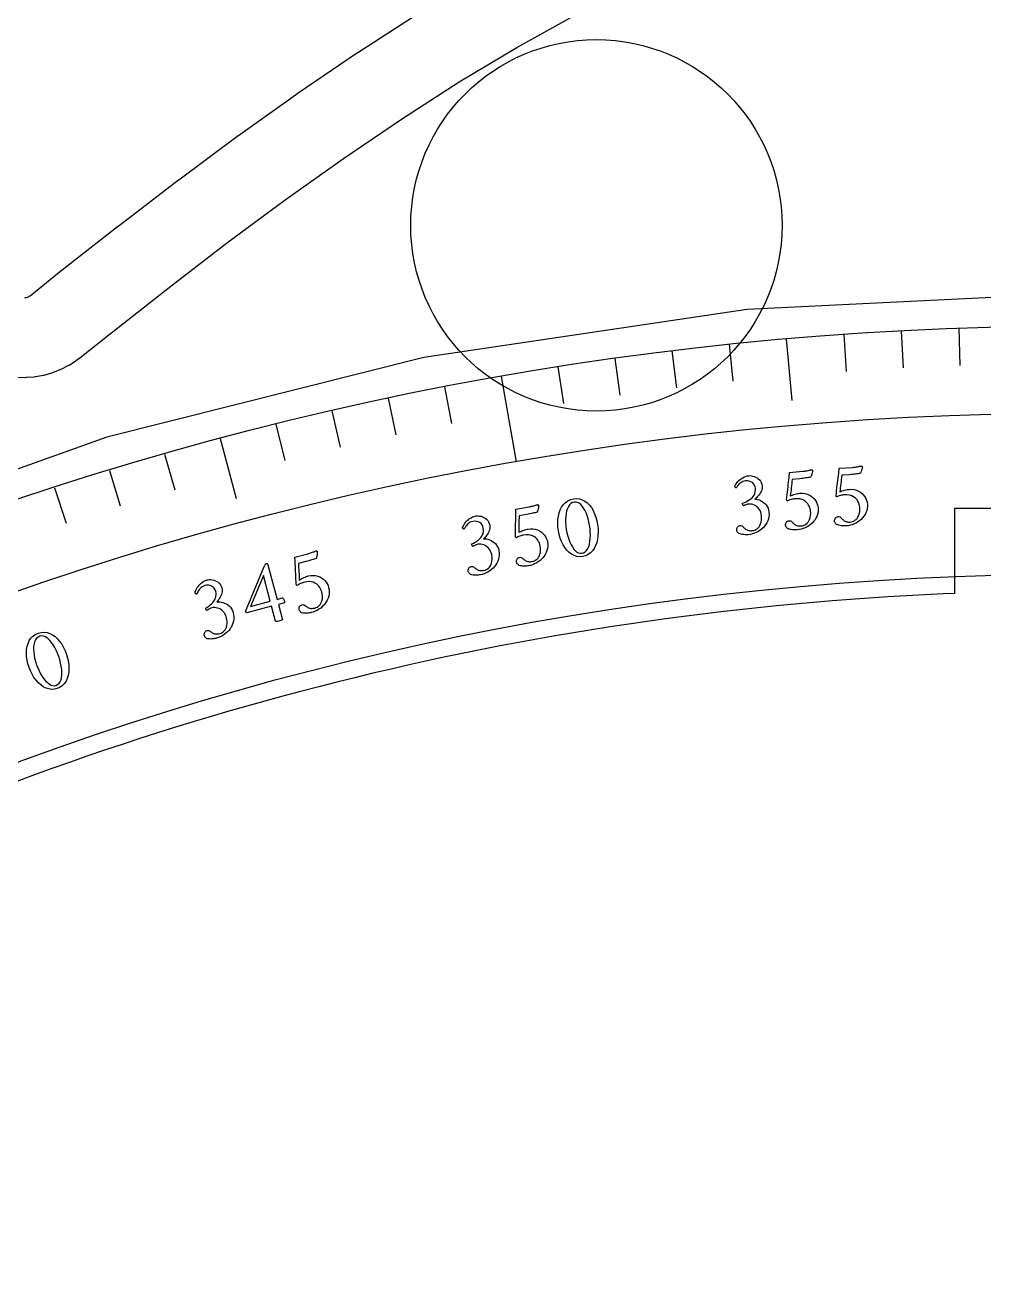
# Model space of a CAD drawing. Header units: millimetres. Extents: x -105 to 105, y -105 to 135.
# Drawn here: x -33.21 to -2.85, y 73.99 to 113.99 of the extents above; entities that cross this region are included whole.
import ezdxf

# ---------------------------------------------------------------- set-up
doc = ezdxf.new("R2010")
doc.units = ezdxf.units.MM
for name, color, linetype in [('CUT_INNER', 6, 'Continuous'), ('CUT_OUTER', 1, 'Continuous'), ('ENGRAVE', 7, 'Continuous'), ('ENGRAVE_FINE', 8, 'Continuous'), ('TEXT', 5, 'Continuous')]:
    doc.layers.add(name, color=color, linetype=linetype)

msp = doc.modelspace()

# ---------------------------------------------------------------- linework, layer by layer
at = {"layer": 'CUT_INNER'}
msp.add_lwpolyline([(3.775, 98.695), (-3.775, 98.695), (-3.775, 96.0004), (-4.1253, 95.9864), (-4.7142, 95.9593), (-5.3029, 95.9285), (-5.8914, 95.8942), (-6.4797, 95.8562), (-7.0677, 95.8147), (-7.6555, 95.7695), (-8.243, 95.7207), (-8.8302, 95.6684), (-9.417, 95.6124), (-10.0035, 95.5528), (-10.5896, 95.4896), (-11.1753, 95.4228), (-11.7606, 95.3525), (-12.3455, 95.2785), (-12.9298, 95.201), (-13.5137, 95.1198), (-14.0971, 95.0351), (-14.68, 94.9468), (-15.2623, 94.855), (-15.844, 94.7596), (-16.4252, 94.6605), (-17.0057, 94.558), (-17.5856, 94.4519), (-18.1648, 94.3422), (-18.7433, 94.2289), (-19.3211, 94.1122), (-19.8982, 93.9918), (-20.4746, 93.868), (-21.0502, 93.7406), (-21.6249, 93.6097), (-22.1989, 93.4752), (-22.772, 93.3372), (-23.3443, 93.1958), (-23.9157, 93.0508), (-24.4862, 92.9023), (-25.0558, 92.7503), (-25.6244, 92.5948), (-26.1921, 92.4358), (-26.7588, 92.2734), (-27.3245, 92.1074), (-27.8891, 91.938), (-28.4527, 91.7652), (-29.0152, 91.5889), (-29.5767, 91.4091), (-30.137, 91.2259), (-30.6962, 91.0393), (-31.2542, 90.8492), (-31.811, 90.6557), (-32.3667, 90.4588), (-32.9211, 90.2585), (-33.4743, 90.0548)], dxfattribs=at)
msp.add_circle((-15.12, 107.6581), 5.88, dxfattribs=at)
at = {"layer": 'CUT_OUTER'}
msp.add_lwpolyline([(-33.2226, 105.3661), (-33.1928, 105.3698), (-33.1634, 105.3765), (-33.1349, 105.3861), (-33.1075, 105.3984), (-33.0815, 105.4135), (-33.057, 105.4311), (-32.1311, 106.1719), (-30.2407, 107.6561), (-30.2393, 107.6572), (-28.3509, 109.1024), (-28.3491, 109.1038), (-26.4611, 110.5023), (-26.4588, 110.504), (-24.5714, 111.8474), (-24.5686, 111.8493), (-22.6816, 113.1291), (-22.6783, 113.1313), (-20.7919, 114.3398)], dxfattribs=at)
at = {"layer": 'ENGRAVE'}
for points in [[(-33.4483, 102.8531), (-33.1957, 102.8461), (-33.1656, 102.8468), (-32.9136, 102.8652), (-32.8837, 102.8689), (-32.6348, 102.9124), (-32.6054, 102.9191), (-32.3621, 102.9873), (-32.3336, 102.9969), (-32.0983, 103.0892), (-32.0709, 103.1015), (-31.846, 103.2169), (-31.82, 103.232), (-31.6078, 103.3693), (-31.5834, 103.3869), (-31.4827, 103.4634), (-30.5658, 104.197), (-28.6968, 105.6643), (-26.835, 107.0892), (-24.9804, 108.4632), (-23.1333, 109.7778), (-21.2944, 111.0251), (-19.4644, 112.1975), (-17.6439, 113.288), (-15.8336, 114.2905)], [(0, 105.5), (-10.3408, 104.992), (-20.582, 103.4728), (-30.625, 100.9572), (-37.5695, 98.4724)], [(-9.1047, 104.067), (-8.9336, 102.111)], [(-18.1401, 102.8774), (-17.6627, 100.1703)], [(-27.0374, 100.905), (-26.5292, 99.0084)]]:
    msp.add_lwpolyline(points, dxfattribs=at)
for radius in [104.4645, 101.7156, 96.6105]:
    msp.add_circle((0, 0), radius, dxfattribs=at)
at = {"layer": 'ENGRAVE_FINE'}
for points in [[(-7.2871, 104.21), (-7.2049, 103.0348)], [(-5.4672, 104.3213), (-5.4056, 103.1448)], [(-3.6458, 104.4009), (-3.6046, 103.2235)], [(-12.731, 103.6858), (-12.5874, 102.5165)], [(-10.9195, 103.8922), (-10.7964, 102.7206)], [(-14.5386, 103.4479), (-14.3747, 102.2812)], [(-16.3418, 103.1784), (-16.1576, 102.0148)], [(-19.9328, 102.5452), (-19.708, 101.3887)], [(-21.7194, 102.1817), (-21.4745, 101.0293)], [(-23.4994, 101.7871), (-23.2344, 100.6392)], [(-25.2722, 101.3615), (-24.9872, 100.2184)], [(-28.7943, 100.4177), (-28.4696, 99.2853)], [(-30.5425, 99.8999), (-30.198, 98.7733)], [(-32.2813, 99.3516), (-31.9173, 98.2312)]]:
    msp.add_lwpolyline(points, dxfattribs=at)
at = {"layer": 'TEXT'}
for points in [[(-7.1101, 99.2998), (-7.0276, 99.3009), (-6.9508, 99.2919), (-6.8798, 99.273), (-6.8146, 99.244), (-6.7556, 99.2073), (-6.7032, 99.1651), (-6.6572, 99.1175), (-6.6177, 99.0645), (-6.5856, 99.0081), (-6.5614, 98.9502), (-6.5454, 98.8908), (-6.5373, 98.83), (-6.5365, 98.7582), (-6.5438, 98.6894), (-6.5592, 98.6236), (-6.5826, 98.5607), (-6.6128, 98.5012), (-6.6483, 98.4459), (-6.6892, 98.3945), (-6.7355, 98.3472), (-6.7861, 98.3043), (-6.8401, 98.266), (-6.8976, 98.2325), (-6.9584, 98.2036), (-7.0215, 98.1798), (-7.0857, 98.1614), (-7.151, 98.1484), (-7.2174, 98.1408), (-7.2469, 98.1396), (-7.28, 98.1402), (-7.3166, 98.1425), (-7.3569, 98.1466), (-7.3981, 98.1528), (-7.4375, 98.1615), (-7.4751, 98.1727), (-7.5108, 98.1865), (-7.5178, 98.1918), (-7.5265, 98.2), (-7.5369, 98.211), (-7.5489, 98.2248), (-7.5604, 98.2403), (-7.569, 98.2564), (-7.5747, 98.2731), (-7.5775, 98.2904), (-7.5774, 98.3198), (-7.5726, 98.3467), (-7.563, 98.371), (-7.5486, 98.3927), (-7.531, 98.4108), (-7.5118, 98.4242), (-7.4909, 98.433), (-7.4683, 98.4371), (-7.4404, 98.4364), (-7.4152, 98.4297), (-7.3927, 98.4172), (-7.3729, 98.3987), (-7.3544, 98.3779), (-7.3358, 98.3584), (-7.3171, 98.3402), (-7.2983, 98.3233), (-7.2755, 98.3059), (-7.2509, 98.2918), (-7.2245, 98.2809), (-7.1964, 98.2733), (-7.1675, 98.2684), (-7.139, 98.2654), (-7.1108, 98.2644), (-7.0829, 98.2654), (-7.0451, 98.2708), (-7.0075, 98.2815), (-6.9701, 98.2975), (-6.9329, 98.3188), (-6.8975, 98.3461), (-6.8657, 98.3802), (-6.8374, 98.421), (-6.8128, 98.4685), (-6.7934, 98.5233), (-6.7812, 98.5858), (-6.7761, 98.6562), (-6.7782, 98.7343), (-6.7841, 98.78), (-6.7959, 98.8262), (-6.8134, 98.8729), (-6.8366, 98.9201), (-6.866, 98.9656), (-6.902, 99.0069), (-6.9446, 99.044), (-6.9937, 99.077), (-7.05, 99.1032), (-7.1143, 99.1203), (-7.1863, 99.128), (-7.2663, 99.1265), (-7.2917, 99.1238), (-7.3212, 99.1192), (-7.3545, 99.1126), (-7.3917, 99.104), (-7.4282, 99.0944), (-7.459, 99.0846), (-7.4843, 99.0747), (-7.5041, 99.0647), (-7.5085, 99.0651), (-7.5128, 99.0673), (-7.5171, 99.0711), (-7.5213, 99.0766), (-7.525, 99.083), (-7.5278, 99.0897), (-7.5297, 99.0967), (-7.5307, 99.1039), (-7.5207, 99.1856), (-7.5106, 99.2674), (-7.5004, 99.3491), (-7.4903, 99.4309), (-7.4803, 99.5112), (-7.4706, 99.5888), (-7.4613, 99.6636), (-7.4522, 99.7356), (-7.444, 99.8029), (-7.4369, 99.8637), (-7.4309, 99.918), (-7.4262, 99.9657), (-6.999, 99.9966), (-6.9691, 99.999), (-6.939, 100.0022), (-6.9085, 100.0062), (-6.8777, 100.0109), (-6.8481, 100.0159), (-6.821, 100.021), (-6.7966, 100.0261), (-6.7747, 100.0311), (-6.7568, 100.0356), (-6.7439, 100.0387), (-6.7363, 100.0406), (-6.7337, 100.0413), (-6.7263, 100.0375), (-6.7194, 100.0341), (-6.7131, 100.031), (-6.7075, 100.0283), (-6.7027, 100.0253), (-6.6992, 100.0215), (-6.6969, 100.0169), (-6.6959, 100.0114), (-6.6961, 100.0052), (-6.6974, 99.9955), (-6.6998, 99.9822), (-6.7032, 99.9653), (-6.7077, 99.9461), (-6.7133, 99.926), (-6.7199, 99.9049), (-6.7275, 99.8827), (-6.7361, 99.8608), (-6.7458, 99.8403), (-6.7565, 99.8212), (-6.7683, 99.8035), (-6.7991, 99.7984), (-6.833, 99.7932), (-6.8698, 99.7877), (-6.9096, 99.782), (-6.9527, 99.7764), (-6.9996, 99.7713), (-7.0502, 99.7666), (-7.1046, 99.7624), (-7.3473, 99.7448), (-7.3557, 99.6792), (-7.3639, 99.6129), (-7.3719, 99.5462), (-7.3796, 99.4789), (-7.3874, 99.4122), (-7.3954, 99.3471), (-7.4037, 99.2836), (-7.4124, 99.2217), (-7.3815, 99.2354), (-7.3459, 99.2484), (-7.3056, 99.2609), (-7.2607, 99.2727), (-7.2158, 99.2831), (-7.1758, 99.291), (-7.1405, 99.2966), (-7.1101, 99.2998)], [(-10.2873, 99.7326), (-10.2491, 99.7338), (-10.2085, 99.73), (-10.1656, 99.721), (-10.1202, 99.7069), (-10.075, 99.6876), (-10.0325, 99.663), (-9.9926, 99.6331), (-9.9554, 99.598), (-9.9233, 99.5577), (-9.8988, 99.5122), (-9.8817, 99.4615), (-9.8722, 99.4057), (-9.8706, 99.361), (-9.8749, 99.3176), (-9.8852, 99.2754), (-9.9013, 99.2346), (-9.9215, 99.1955), (-9.9442, 99.1587), (-9.9693, 99.1242), (-9.9969, 99.0921), (-10.0251, 99.0627), (-10.0518, 99.0364), (-10.0772, 99.0132), (-10.1012, 98.993), (-10.0585, 98.9887), (-10.0137, 98.979), (-9.9669, 98.964), (-9.9182, 98.9436), (-9.8699, 98.9177), (-9.8246, 98.8862), (-9.7823, 98.849), (-9.743, 98.8061), (-9.7091, 98.7574), (-9.6829, 98.7025), (-9.6645, 98.6415), (-9.6537, 98.5744), (-9.6507, 98.5027), (-9.6558, 98.4337), (-9.6691, 98.3674), (-9.6906, 98.3037), (-9.7188, 98.2434), (-9.7526, 98.1869), (-9.7918, 98.1343), (-9.8366, 98.0856), (-9.8858, 98.0411), (-9.9386, 98.0011), (-9.995, 97.9658), (-10.0549, 97.935), (-10.1172, 97.9093), (-10.1808, 97.8888), (-10.2456, 97.8738), (-10.3118, 97.864), (-10.3412, 97.8619), (-10.3743, 97.8615), (-10.411, 97.8627), (-10.4514, 97.8655), (-10.4928, 97.8704), (-10.5324, 97.8778), (-10.5703, 97.8879), (-10.6065, 97.9005), (-10.6137, 97.9056), (-10.6226, 97.9135), (-10.6333, 97.9241), (-10.6458, 97.9376), (-10.6577, 97.9527), (-10.6668, 97.9685), (-10.673, 97.985), (-10.6764, 98.0022), (-10.6773, 98.0316), (-10.6733, 98.0586), (-10.6645, 98.0832), (-10.6508, 98.1054), (-10.6338, 98.124), (-10.6149, 98.1381), (-10.5943, 98.1475), (-10.5719, 98.1523), (-10.544, 98.1525), (-10.5186, 98.1466), (-10.4957, 98.1347), (-10.4753, 98.1169), (-10.4562, 98.0967), (-10.4369, 98.0778), (-10.4177, 98.0602), (-10.3984, 98.0439), (-10.375, 98.0272), (-10.35, 98.0139), (-10.3233, 98.0039), (-10.2949, 97.9972), (-10.2659, 97.9931), (-10.2373, 97.9911), (-10.2091, 97.991), (-10.1813, 97.9928), (-10.1437, 97.9994), (-10.1064, 98.0113), (-10.0695, 98.0285), (-10.033, 98.0509), (-9.9985, 98.0794), (-9.9678, 98.1144), (-9.9408, 98.1561), (-9.9177, 98.2044), (-9.9001, 98.2597), (-9.8898, 98.3226), (-9.887, 98.3931), (-9.8915, 98.4711), (-9.9005, 98.5275), (-9.9157, 98.5798), (-9.9372, 98.6279), (-9.9649, 98.6718), (-9.9974, 98.7112), (-10.0334, 98.7457), (-10.0728, 98.7752), (-10.1155, 98.7997), (-10.1603, 98.8183), (-10.2057, 98.8303), (-10.2517, 98.8355), (-10.2983, 98.8339), (-10.3218, 98.8306), (-10.3453, 98.8253), (-10.3687, 98.8183), (-10.3921, 98.8093), (-10.4142, 98.8002), (-10.4337, 98.7924), (-10.4505, 98.786), (-10.4647, 98.781), (-10.4737, 98.7924), (-10.4806, 98.8052), (-10.4854, 98.8192), (-10.4882, 98.8346), (-10.4888, 98.8442), (-10.4886, 98.8523), (-10.4874, 98.8591), (-10.4854, 98.8645), (-10.4305, 98.8852), (-10.3774, 98.9091), (-10.3261, 98.936), (-10.2765, 98.9661), (-10.2305, 98.9994), (-10.1898, 99.036), (-10.1545, 99.0758), (-10.1244, 99.119), (-10.1013, 99.166), (-10.0865, 99.217), (-10.0801, 99.2722), (-10.0821, 99.3315), (-10.0926, 99.3855), (-10.1126, 99.4339), (-10.1421, 99.4764), (-10.1811, 99.5132), (-10.2272, 99.5421), (-10.2778, 99.5609), (-10.333, 99.5695), (-10.3928, 99.5681), (-10.4368, 99.5608), (-10.4773, 99.5486), (-10.5143, 99.5313), (-10.5478, 99.509), (-10.5777, 99.4842), (-10.6041, 99.4595), (-10.6269, 99.4347), (-10.6462, 99.4099), (-10.6623, 99.3874), (-10.6758, 99.3695), (-10.6866, 99.356), (-10.6946, 99.3471), (-10.7007, 99.3478), (-10.707, 99.351), (-10.7136, 99.3567), (-10.7204, 99.365), (-10.7267, 99.3747), (-10.7315, 99.3845), (-10.7348, 99.3945), (-10.7366, 99.4046), (-10.7165, 99.4405), (-10.6932, 99.4761), (-10.6667, 99.5116), (-10.6369, 99.5468), (-10.6041, 99.5807), (-10.5681, 99.6124), (-10.5291, 99.6418), (-10.487, 99.669), (-10.4418, 99.6924), (-10.3935, 99.7109), (-10.342, 99.7243), (-10.2873, 99.7326)], [(-8.6767, 99.1752), (-8.5942, 99.1776), (-8.5173, 99.1699), (-8.446, 99.152), (-8.3804, 99.124), (-8.3208, 99.0883), (-8.2677, 99.0469), (-8.221, 99.0001), (-8.1807, 98.9477), (-8.1476, 98.8918), (-8.1226, 98.8343), (-8.1056, 98.7752), (-8.0965, 98.7145), (-8.0946, 98.6428), (-8.1008, 98.5738), (-8.1151, 98.5077), (-8.1376, 98.4445), (-8.1668, 98.3846), (-8.2015, 98.3287), (-8.2416, 98.2767), (-8.2871, 98.2286), (-8.337, 98.1849), (-8.3904, 98.1458), (-8.4473, 98.1114), (-8.5077, 98.0816), (-8.5704, 98.0568), (-8.6343, 98.0373), (-8.6994, 98.0233), (-8.7657, 98.0146), (-8.7951, 98.013), (-8.8282, 98.0131), (-8.8649, 98.0148), (-8.9053, 98.0183), (-8.9466, 98.0238), (-8.9861, 98.0319), (-9.0238, 98.0425), (-9.0598, 98.0557), (-9.0669, 98.0609), (-9.0757, 98.069), (-9.0862, 98.0798), (-9.0985, 98.0934), (-9.1102, 98.1087), (-9.119, 98.1247), (-9.125, 98.1413), (-9.128, 98.1585), (-9.1285, 98.1879), (-9.1241, 98.2149), (-9.1149, 98.2393), (-9.1008, 98.2613), (-9.0835, 98.2797), (-9.0645, 98.2934), (-9.0437, 98.3025), (-9.0212, 98.307), (-8.9934, 98.3067), (-8.9681, 98.3004), (-8.9453, 98.2882), (-8.9252, 98.27), (-8.9064, 98.2495), (-8.8875, 98.2303), (-8.8685, 98.2124), (-8.8495, 98.1958), (-8.8264, 98.1788), (-8.8015, 98.1651), (-8.775, 98.1547), (-8.7468, 98.1475), (-8.7178, 98.143), (-8.6893, 98.1405), (-8.6611, 98.1399), (-8.6332, 98.1413), (-8.5955, 98.1473), (-8.5581, 98.1586), (-8.5209, 98.1752), (-8.484, 98.1971), (-8.449, 98.225), (-8.4178, 98.2595), (-8.3902, 98.3008), (-8.3663, 98.3487), (-8.3478, 98.4037), (-8.3365, 98.4665), (-8.3326, 98.5369), (-8.3359, 98.615), (-8.3426, 98.6606), (-8.355, 98.7066), (-8.3733, 98.753), (-8.3973, 98.7999), (-8.4274, 98.8449), (-8.464, 98.8856), (-8.5071, 98.922), (-8.5568, 98.9542), (-8.6135, 98.9796), (-8.678, 98.9956), (-8.7502, 99.0023), (-8.8301, 98.9995), (-8.8555, 98.9964), (-8.8849, 98.9913), (-8.9181, 98.9841), (-8.9552, 98.975), (-8.9915, 98.9648), (-9.0222, 98.9545), (-9.0473, 98.9442), (-9.0669, 98.9339), (-9.0713, 98.9343), (-9.0757, 98.9364), (-9.08, 98.9401), (-9.0843, 98.9455), (-9.0881, 98.9519), (-9.091, 98.9586), (-9.093, 98.9655), (-9.0942, 98.9726), (-9.0854, 99.0545), (-9.0766, 99.1364), (-9.0678, 99.2183), (-9.0589, 99.3002), (-9.0502, 99.3808), (-9.0417, 99.4585), (-9.0335, 99.5334), (-9.0257, 99.6055), (-9.0184, 99.673), (-9.0123, 99.7339), (-9.0072, 99.7882), (-9.0032, 99.8361), (-8.5766, 99.8736), (-8.5468, 99.8765), (-8.5167, 99.8802), (-8.4863, 99.8846), (-8.4556, 99.8898), (-8.426, 99.8954), (-8.399, 99.9009), (-8.3747, 99.9063), (-8.3529, 99.9117), (-8.335, 99.9164), (-8.3222, 99.9198), (-8.3146, 99.9218), (-8.312, 99.9225), (-8.3045, 99.9189), (-8.2976, 99.9156), (-8.2913, 99.9126), (-8.2856, 99.91), (-8.2808, 99.907), (-8.2772, 99.9033), (-8.2749, 99.8987), (-8.2738, 99.8933), (-8.2739, 99.8871), (-8.2751, 99.8773), (-8.2772, 99.864), (-8.2804, 99.847), (-8.2846, 99.8278), (-8.2898, 99.8076), (-8.296, 99.7863), (-8.3033, 99.7641), (-8.3116, 99.742), (-8.321, 99.7214), (-8.3314, 99.7021), (-8.3428, 99.6842), (-8.3736, 99.6787), (-8.4074, 99.6729), (-8.4441, 99.6668), (-8.4838, 99.6605), (-8.5268, 99.6542), (-8.5736, 99.6484), (-8.6242, 99.6429), (-8.6785, 99.6378), (-8.9209, 99.6164), (-8.9283, 99.5506), (-8.9354, 99.4843), (-8.9424, 99.4174), (-8.949, 99.35), (-8.9557, 99.2832), (-8.9627, 99.2179), (-8.97, 99.1543), (-8.9777, 99.0924), (-8.947, 99.1065), (-8.9116, 99.1201), (-8.8716, 99.1332), (-8.8268, 99.1457), (-8.7821, 99.1568), (-8.7422, 99.1654), (-8.7071, 99.1715), (-8.6767, 99.1752)], [(-17.2874, 98.0416), (-17.2054, 98.0512), (-17.1281, 98.0502), (-17.0555, 98.0386), (-16.9877, 98.0165), (-16.9253, 97.986), (-16.8687, 97.9495), (-16.8181, 97.9069), (-16.7734, 97.8582), (-16.7356, 97.8054), (-16.7056, 97.7503), (-16.6835, 97.6929), (-16.6692, 97.6332), (-16.6611, 97.5619), (-16.6613, 97.4927), (-16.6698, 97.4256), (-16.6866, 97.3606), (-16.7105, 97.2984), (-16.7402, 97.2397), (-16.7756, 97.1844), (-16.8167, 97.1326), (-16.8627, 97.0847), (-16.9125, 97.0411), (-16.9662, 97.0018), (-17.0237, 96.9668), (-17.084, 96.9367), (-17.146, 96.9117), (-17.2096, 96.8921), (-17.2749, 96.8777), (-17.3041, 96.8735), (-17.337, 96.8707), (-17.3738, 96.8692), (-17.4143, 96.8691), (-17.4559, 96.871), (-17.4959, 96.8757), (-17.5345, 96.883), (-17.5714, 96.893), (-17.579, 96.8976), (-17.5884, 96.9048), (-17.5999, 96.9147), (-17.6133, 96.9271), (-17.6263, 96.9414), (-17.6365, 96.9565), (-17.6438, 96.9725), (-17.6484, 96.9894), (-17.6514, 97.0187), (-17.6494, 97.0459), (-17.6423, 97.0711), (-17.6302, 97.0942), (-17.6146, 97.114), (-17.5968, 97.1294), (-17.5769, 97.1402), (-17.5549, 97.1466), (-17.5271, 97.1488), (-17.5014, 97.1447), (-17.4777, 97.1345), (-17.4561, 97.1182), (-17.4355, 97.0994), (-17.415, 97.0819), (-17.3945, 97.0658), (-17.3741, 97.0509), (-17.3496, 97.0359), (-17.3237, 97.0244), (-17.2964, 97.0164), (-17.2676, 97.0117), (-17.2384, 97.0097), (-17.2097, 97.0097), (-17.1816, 97.0116), (-17.1539, 97.0155), (-17.1169, 97.0247), (-17.0806, 97.0392), (-17.045, 97.059), (-17.0101, 97.084), (-16.9778, 97.1148), (-16.9496, 97.152), (-16.9257, 97.1954), (-16.9061, 97.2453), (-16.8925, 97.3017), (-16.8867, 97.3652), (-16.8889, 97.4357), (-16.899, 97.5132), (-16.9097, 97.5581), (-16.9261, 97.6028), (-16.9483, 97.6475), (-16.9763, 97.6921), (-17.0102, 97.7342), (-17.0503, 97.7716), (-17.0964, 97.8042), (-17.1487, 97.8319), (-17.2074, 97.8522), (-17.273, 97.8626), (-17.3455, 97.8629), (-17.4249, 97.8532), (-17.4499, 97.8479), (-17.4787, 97.8402), (-17.5112, 97.8302), (-17.5474, 97.8179), (-17.5826, 97.8045), (-17.6123, 97.7916), (-17.6365, 97.7792), (-17.6551, 97.7671), (-17.6595, 97.7672), (-17.664, 97.7689), (-17.6686, 97.7723), (-17.6734, 97.7773), (-17.6777, 97.7833), (-17.6812, 97.7896), (-17.6838, 97.7964), (-17.6856, 97.8034), (-17.684, 97.8858), (-17.6824, 97.9681), (-17.6807, 98.0505), (-17.679, 98.1328), (-17.6773, 98.2138), (-17.6757, 98.292), (-17.6741, 98.3673), (-17.6725, 98.4398), (-17.6712, 98.5077), (-17.6704, 98.5689), (-17.6701, 98.6235), (-17.6703, 98.6715), (-17.2485, 98.7461), (-17.2191, 98.7516), (-17.1894, 98.7579), (-17.1595, 98.7649), (-17.1294, 98.7728), (-17.1004, 98.7809), (-17.074, 98.7887), (-17.0502, 98.7962), (-17.029, 98.8035), (-17.0116, 98.8098), (-16.9992, 98.8142), (-16.9917, 98.8169), (-16.9892, 98.8178), (-16.9814, 98.8149), (-16.9743, 98.8122), (-16.9677, 98.8098), (-16.9618, 98.8076), (-16.9568, 98.8051), (-16.9529, 98.8017), (-16.9501, 98.7973), (-16.9486, 98.792), (-16.9482, 98.7859), (-16.9485, 98.776), (-16.9494, 98.7625), (-16.9511, 98.7454), (-16.9536, 98.7259), (-16.957, 98.7053), (-16.9614, 98.6836), (-16.9667, 98.6608), (-16.9731, 98.6381), (-16.9806, 98.6167), (-16.9893, 98.5966), (-16.9991, 98.5777), (-17.0293, 98.5695), (-17.0625, 98.5608), (-17.0985, 98.5516), (-17.1375, 98.5418), (-17.1798, 98.5319), (-17.2259, 98.522), (-17.2758, 98.5121), (-17.3294, 98.5023), (-17.5691, 98.4599), (-17.5707, 98.3937), (-17.5721, 98.3269), (-17.5731, 98.2597), (-17.5739, 98.192), (-17.5747, 98.1248), (-17.576, 98.0592), (-17.5778, 97.9952), (-17.58, 97.9328), (-17.5506, 97.9496), (-17.5166, 97.9662), (-17.4778, 97.9827), (-17.4343, 97.9991), (-17.3908, 98.0141), (-17.3518, 98.0261), (-17.3173, 98.0353), (-17.2874, 98.0416)], [(-15.849, 98.9982), (-15.7504, 99.0059), (-15.6572, 98.9967), (-15.5694, 98.9706), (-15.4872, 98.9276), (-15.4111, 98.8703), (-15.342, 98.8013), (-15.2798, 98.7206), (-15.2245, 98.6282), (-15.1768, 98.5268), (-15.1373, 98.4191), (-15.106, 98.3052), (-15.083, 98.185), (-15.069, 98.0633), (-15.0648, 97.9452), (-15.0704, 97.8306), (-15.0857, 97.7195), (-15.1108, 97.6146), (-15.1454, 97.5186), (-15.1897, 97.4315), (-15.2437, 97.3532), (-15.3073, 97.2867), (-15.3807, 97.2347), (-15.4639, 97.1972), (-15.557, 97.1743), (-15.6502, 97.1674), (-15.7394, 97.1772), (-15.8248, 97.2038), (-15.9063, 97.2472), (-15.9826, 97.3046), (-16.0527, 97.3734), (-16.1163, 97.4537), (-16.1736, 97.5454), (-16.2235, 97.646), (-16.265, 97.7531), (-16.2982, 97.8666), (-16.3229, 97.9865), (-16.3384, 98.1079), (-16.3441, 98.2259), (-16.3397, 98.3406), (-16.3254, 98.4519), (-16.3009, 98.5571), (-16.2663, 98.6533), (-16.2214, 98.7406), (-16.1664, 98.8189), (-16.1014, 98.8855), (-16.0268, 98.9376), (-15.9427, 98.9751), (-15.849, 98.9982)], [(-15.8176, 98.8961), (-15.8746, 98.88), (-15.9251, 98.851), (-15.9692, 98.809), (-16.0069, 98.7541), (-16.038, 98.6885), (-16.0627, 98.6145), (-16.0809, 98.532), (-16.0926, 98.4412), (-16.0977, 98.344), (-16.096, 98.2427), (-16.0877, 98.1373), (-16.0728, 98.0278), (-16.0522, 97.9204), (-16.0265, 97.8185), (-15.9959, 97.7221), (-15.9602, 97.6311), (-15.9206, 97.5478), (-15.8785, 97.4745), (-15.8338, 97.411), (-15.7864, 97.3574), (-15.7374, 97.3159), (-15.6875, 97.2886), (-15.6368, 97.2756), (-15.5853, 97.2768), (-15.5256, 97.2936), (-15.4736, 97.3236), (-15.4292, 97.3669), (-15.3924, 97.4235), (-15.3628, 97.4909), (-15.3398, 97.567), (-15.3235, 97.6517), (-15.3139, 97.745), (-15.3106, 97.8441), (-15.3131, 97.9465), (-15.3215, 98.052), (-15.3358, 98.1607), (-15.3556, 98.2691), (-15.3802, 98.3711), (-15.4097, 98.4665), (-15.4439, 98.5554), (-15.482, 98.6362), (-15.5232, 98.7072), (-15.5674, 98.7684), (-15.6145, 98.8199), (-15.6638, 98.8596), (-15.714, 98.8855), (-15.7653, 98.8977), (-15.8176, 98.8961)], [(-18.9404, 98.4565), (-18.9025, 98.4611), (-18.8617, 98.4607), (-18.8181, 98.4555), (-18.7717, 98.4454), (-18.725, 98.4301), (-18.6805, 98.4094), (-18.6382, 98.3831), (-18.5981, 98.3514), (-18.5626, 98.314), (-18.5342, 98.2708), (-18.5127, 98.2218), (-18.4984, 98.167), (-18.4929, 98.1226), (-18.4935, 98.079), (-18.5, 98.0361), (-18.5124, 97.994), (-18.5292, 97.9533), (-18.5486, 97.9147), (-18.5707, 97.8782), (-18.5953, 97.8438), (-18.6208, 97.812), (-18.6451, 97.7835), (-18.6684, 97.7581), (-18.6906, 97.7359), (-18.6476, 97.7354), (-18.6022, 97.7296), (-18.5543, 97.7187), (-18.504, 97.7027), (-18.4536, 97.6811), (-18.4058, 97.6536), (-18.3604, 97.6202), (-18.3175, 97.581), (-18.2794, 97.5354), (-18.2486, 97.483), (-18.2249, 97.4238), (-18.2083, 97.3579), (-18.199, 97.2867), (-18.1981, 97.2175), (-18.2056, 97.1503), (-18.2214, 97.0851), (-18.2443, 97.0225), (-18.273, 96.9633), (-18.3076, 96.9075), (-18.3479, 96.855), (-18.3931, 96.8064), (-18.4422, 96.762), (-18.4952, 96.7219), (-18.5522, 96.686), (-18.6121, 96.6549), (-18.6736, 96.629), (-18.7369, 96.6083), (-18.802, 96.5929), (-18.8311, 96.5883), (-18.864, 96.5849), (-18.9007, 96.5829), (-18.9412, 96.5822), (-18.9828, 96.5834), (-19.023, 96.5874), (-19.0616, 96.5941), (-19.0987, 96.6035), (-19.1063, 96.608), (-19.1159, 96.6151), (-19.1275, 96.6248), (-19.1411, 96.637), (-19.1543, 96.6511), (-19.1647, 96.666), (-19.1724, 96.6819), (-19.1772, 96.6987), (-19.1807, 96.728), (-19.1791, 96.7553), (-19.1724, 96.7805), (-19.1607, 96.8038), (-19.1454, 96.8239), (-19.1278, 96.8395), (-19.1081, 96.8507), (-19.0862, 96.8574), (-19.0585, 96.86), (-19.0326, 96.8564), (-19.0088, 96.8465), (-18.9869, 96.8305), (-18.9661, 96.8121), (-18.9453, 96.7949), (-18.9246, 96.7791), (-18.9039, 96.7645), (-18.8792, 96.75), (-18.8531, 96.7389), (-18.8256, 96.7312), (-18.7968, 96.727), (-18.7675, 96.7255), (-18.7389, 96.7259), (-18.7108, 96.7283), (-18.6832, 96.7326), (-18.6463, 96.7424), (-18.6102, 96.7575), (-18.575, 96.7778), (-18.5405, 96.8034), (-18.5086, 96.8347), (-18.4811, 96.8723), (-18.4579, 96.9162), (-18.439, 96.9663), (-18.4263, 97.023), (-18.4216, 97.0865), (-18.4249, 97.157), (-18.4362, 97.2343), (-18.45, 97.2897), (-18.4698, 97.3404), (-18.4953, 97.3865), (-18.5268, 97.4279), (-18.5626, 97.4643), (-18.6015, 97.4955), (-18.6432, 97.5214), (-18.688, 97.5421), (-18.7342, 97.5568), (-18.7805, 97.5647), (-18.8268, 97.5659), (-18.8731, 97.5603), (-18.8962, 97.5549), (-18.9191, 97.5476), (-18.9418, 97.5385), (-18.9644, 97.5276), (-18.9856, 97.5166), (-19.0043, 97.5071), (-19.0205, 97.4993), (-19.0342, 97.4931), (-19.0442, 97.5036), (-19.0522, 97.5157), (-19.0582, 97.5293), (-19.0623, 97.5444), (-19.0638, 97.5539), (-19.0642, 97.562), (-19.0637, 97.5688), (-19.0621, 97.5744), (-19.0092, 97.5998), (-18.9584, 97.6282), (-18.9096, 97.6596), (-18.8629, 97.6939), (-18.8199, 97.731), (-18.7826, 97.771), (-18.7509, 97.8138), (-18.7247, 97.8595), (-18.7057, 97.9082), (-18.6954, 97.9604), (-18.6939, 98.0159), (-18.7011, 98.0748), (-18.7162, 98.1277), (-18.7404, 98.1741), (-18.7735, 98.214), (-18.8155, 98.2472), (-18.8639, 98.2719), (-18.916, 98.2862), (-18.9717, 98.2901), (-19.0312, 98.2834), (-19.0744, 98.2724), (-19.1137, 98.2566), (-19.149, 98.2361), (-19.1805, 98.211), (-19.2081, 98.1837), (-19.2322, 98.1568), (-19.2528, 98.1301), (-19.2698, 98.1038), (-19.2839, 98.0799), (-19.2958, 98.0609), (-19.3053, 98.0465), (-19.3126, 98.037), (-19.3187, 98.0371), (-19.3252, 98.0397), (-19.3323, 98.0449), (-19.3399, 98.0526), (-19.3469, 98.0616), (-19.3526, 98.071), (-19.3567, 98.0807), (-19.3595, 98.0906), (-19.3426, 98.1281), (-19.3224, 98.1656), (-19.2991, 98.2032), (-19.2725, 98.2409), (-19.2427, 98.2776), (-19.2097, 98.3123), (-19.1734, 98.345), (-19.1338, 98.3757), (-19.0909, 98.403), (-19.0443, 98.4256), (-18.9941, 98.4434), (-18.9404, 98.4565)], [(-24.2453, 96.5566), (-24.1642, 96.572), (-24.087, 96.5765), (-24.0138, 96.5701), (-23.9446, 96.5529), (-23.8802, 96.527), (-23.8212, 96.4946), (-23.7676, 96.4557), (-23.7196, 96.4104), (-23.6781, 96.3604), (-23.6443, 96.3075), (-23.6181, 96.2519), (-23.5996, 96.1934), (-23.5864, 96.1228), (-23.5816, 96.0538), (-23.5853, 95.9863), (-23.5975, 95.9202), (-23.6169, 95.8565), (-23.6423, 95.7958), (-23.6736, 95.7381), (-23.711, 95.6835), (-23.7534, 95.6324), (-23.7999, 95.5854), (-23.8507, 95.5424), (-23.9056, 95.5034), (-23.9636, 95.469), (-24.0236, 95.4397), (-24.0856, 95.4155), (-24.1497, 95.3965), (-24.1786, 95.3902), (-24.2112, 95.3851), (-24.2478, 95.381), (-24.2882, 95.378), (-24.3298, 95.377), (-24.3701, 95.3787), (-24.409, 95.3833), (-24.4466, 95.3906), (-24.4545, 95.3946), (-24.4644, 95.4012), (-24.4766, 95.4102), (-24.4908, 95.4217), (-24.5048, 95.435), (-24.516, 95.4493), (-24.5245, 95.4648), (-24.5303, 95.4813), (-24.5354, 95.5103), (-24.5353, 95.5376), (-24.5301, 95.5632), (-24.5197, 95.5871), (-24.5055, 95.608), (-24.4888, 95.6246), (-24.4698, 95.6368), (-24.4483, 95.6448), (-24.4207, 95.6489), (-24.3947, 95.6467), (-24.3704, 95.6382), (-24.3476, 95.6235), (-24.3258, 95.6062), (-24.3041, 95.5903), (-24.2825, 95.5756), (-24.2611, 95.5622), (-24.2356, 95.549), (-24.2089, 95.5394), (-24.1811, 95.5333), (-24.152, 95.5307), (-24.1228, 95.5308), (-24.0942, 95.5328), (-24.0662, 95.5368), (-24.0389, 95.5426), (-24.0027, 95.5545), (-23.9675, 95.5715), (-23.9334, 95.5938), (-23.9004, 95.6212), (-23.8703, 95.6543), (-23.8449, 95.6933), (-23.8242, 95.7384), (-23.8081, 95.7895), (-23.7986, 95.8468), (-23.7974, 95.9105), (-23.8046, 95.9807), (-23.8202, 96.0573), (-23.834, 96.1012), (-23.8536, 96.1447), (-23.879, 96.1877), (-23.9101, 96.2302), (-23.9469, 96.2698), (-23.9895, 96.3042), (-24.0379, 96.3334), (-24.092, 96.3573), (-24.152, 96.3734), (-24.2182, 96.379), (-24.2906, 96.3742), (-24.369, 96.3588), (-24.3936, 96.3517), (-24.4218, 96.342), (-24.4535, 96.3297), (-24.4887, 96.3148), (-24.5229, 96.299), (-24.5516, 96.2841), (-24.5748, 96.2699), (-24.5925, 96.2566), (-24.5969, 96.2563), (-24.6015, 96.2577), (-24.6064, 96.2607), (-24.6115, 96.2654), (-24.6163, 96.271), (-24.6202, 96.2771), (-24.6233, 96.2836), (-24.6255, 96.2906), (-24.6298, 96.3728), (-24.6341, 96.4551), (-24.6383, 96.5373), (-24.6425, 96.6196), (-24.6466, 96.7005), (-24.6505, 96.7786), (-24.6543, 96.8538), (-24.6579, 96.9263), (-24.6615, 96.994), (-24.665, 97.0552), (-24.6686, 97.1096), (-24.6722, 97.1575), (-24.2569, 97.262), (-24.2279, 97.2696), (-24.1988, 97.278), (-24.1694, 97.2872), (-24.1399, 97.2972), (-24.1116, 97.3073), (-24.0859, 97.317), (-24.0627, 97.3262), (-24.042, 97.335), (-24.0251, 97.3425), (-24.013, 97.3478), (-24.0058, 97.351), (-24.0034, 97.3521), (-23.9954, 97.3497), (-23.9881, 97.3476), (-23.9814, 97.3456), (-23.9753, 97.3439), (-23.9701, 97.3418), (-23.966, 97.3386), (-23.9629, 97.3345), (-23.961, 97.3293), (-23.9601, 97.3232), (-23.9597, 97.3133), (-23.9598, 97.2998), (-23.9602, 97.2826), (-23.9613, 97.263), (-23.9632, 97.2422), (-23.9661, 97.2202), (-23.9697, 97.1971), (-23.9745, 97.174), (-23.9804, 97.1521), (-23.9876, 97.1314), (-23.9961, 97.1119), (-24.0257, 97.1016), (-24.0581, 97.0905), (-24.0934, 97.0788), (-24.1316, 97.0662), (-24.1731, 97.0533), (-24.2183, 97.0401), (-24.2674, 97.0267), (-24.3202, 97.0131), (-24.5562, 96.9536), (-24.5531, 96.8875), (-24.5497, 96.8209), (-24.5459, 96.7537), (-24.5418, 96.6861), (-24.5379, 96.6191), (-24.5345, 96.5535), (-24.5317, 96.4896), (-24.5294, 96.4272), (-24.5014, 96.446), (-24.4686, 96.465), (-24.4311, 96.4843), (-24.3889, 96.5037), (-24.3465, 96.5217), (-24.3084, 96.5365), (-24.2747, 96.5481), (-24.2453, 96.5566)], [(-25.5774, 96.9505), (-25.5664, 96.9522), (-25.5565, 96.9514), (-25.5476, 96.9481), (-25.5398, 96.9422), (-25.5332, 96.9348), (-25.5278, 96.9271), (-25.5236, 96.9191), (-25.5208, 96.9107), (-25.2328, 95.8174), (-25.0679, 95.8607), (-25.0604, 95.8604), (-25.0522, 95.8557), (-25.0432, 95.8467), (-25.0334, 95.8333), (-25.0238, 95.8168), (-25.0152, 95.7986), (-25.0077, 95.7785), (-25.0013, 95.7567), (-24.998, 95.742), (-24.9963, 95.7291), (-24.9963, 95.7182), (-24.9979, 95.709), (-25.191, 95.6584), (-25.0631, 95.1728), (-25.0641, 95.172), (-25.0672, 95.1698), (-25.0724, 95.1661), (-25.0796, 95.1608), (-25.0919, 95.1543), (-25.1124, 95.1465), (-25.1411, 95.1375), (-25.1779, 95.1273), (-25.2215, 95.1172), (-25.2535, 95.1133), (-25.2739, 95.1155), (-25.2827, 95.1238), (-25.4095, 95.6006), (-26.1887, 95.39), (-26.1966, 95.3929), (-26.2039, 95.3969), (-26.2105, 95.402), (-26.2165, 95.4083), (-26.2217, 95.415), (-26.2258, 95.4213), (-26.2289, 95.4274), (-26.231, 95.4332), (-25.642, 96.8575), (-25.6365, 96.8687), (-25.6299, 96.8815), (-25.6222, 96.896), (-25.6134, 96.9121), (-25.6041, 96.9272), (-25.595, 96.9386), (-25.5861, 96.9464), (-25.5774, 96.9505)], [(-27.4494, 96.4311), (-27.412, 96.4389), (-27.3714, 96.4422), (-27.3275, 96.4408), (-27.2804, 96.4348), (-27.2325, 96.4236), (-27.1864, 96.4068), (-27.1419, 96.3843), (-27.0992, 96.3562), (-27.0606, 96.322), (-27.0285, 96.2815), (-27.0029, 96.2345), (-26.9838, 96.1812), (-26.9745, 96.1375), (-26.9712, 96.094), (-26.974, 96.0507), (-26.9827, 96.0076), (-26.9959, 95.9656), (-27.0119, 95.9255), (-27.0306, 95.8872), (-27.0522, 95.8508), (-27.0748, 95.8169), (-27.0966, 95.7863), (-27.1175, 95.7591), (-27.1377, 95.735), (-27.0948, 95.7382), (-27.0491, 95.7364), (-27.0004, 95.7298), (-26.9489, 95.7182), (-26.8969, 95.7011), (-26.8468, 95.6779), (-26.7987, 95.6486), (-26.7525, 95.6132), (-26.7106, 95.571), (-26.6753, 95.5215), (-26.6466, 95.4647), (-26.6243, 95.4005), (-26.6089, 95.3304), (-26.6019, 95.2615), (-26.6035, 95.1939), (-26.6136, 95.1275), (-26.631, 95.0632), (-26.6544, 95.0017), (-26.6839, 94.9431), (-26.7195, 94.8874), (-26.7603, 94.835), (-26.8054, 94.7865), (-26.8547, 94.7419), (-26.9084, 94.7012), (-26.9653, 94.665), (-27.0243, 94.6338), (-27.0856, 94.6077), (-27.149, 94.5866), (-27.1776, 94.5795), (-27.2101, 94.5733), (-27.2465, 94.5681), (-27.2868, 94.5638), (-27.3284, 94.5614), (-27.3687, 94.5619), (-27.4078, 94.5652), (-27.4456, 94.5713), (-27.4536, 94.5752), (-27.4637, 94.5814), (-27.4761, 94.59), (-27.4907, 94.601), (-27.5051, 94.6139), (-27.5168, 94.6279), (-27.5258, 94.643), (-27.5321, 94.6594), (-27.5381, 94.6882), (-27.5389, 94.7155), (-27.5344, 94.7413), (-27.5248, 94.7655), (-27.5113, 94.7868), (-27.4952, 94.8039), (-27.4765, 94.8167), (-27.4553, 94.8254), (-27.4278, 94.8304), (-27.4018, 94.829), (-27.3772, 94.8213), (-27.354, 94.8073), (-27.3316, 94.7907), (-27.3094, 94.7754), (-27.2874, 94.7614), (-27.2656, 94.7487), (-27.2397, 94.7364), (-27.2127, 94.7276), (-27.1847, 94.7224), (-27.1556, 94.7207), (-27.1263, 94.7217), (-27.0978, 94.7247), (-27.07, 94.7295), (-27.0429, 94.7361), (-27.007, 94.7492), (-26.9724, 94.7673), (-26.939, 94.7906), (-26.9069, 94.8191), (-26.8779, 94.8531), (-26.8537, 94.893), (-26.8344, 94.9387), (-26.82, 94.9902), (-26.8123, 95.0478), (-26.8131, 95.1115), (-26.8225, 95.1814), (-26.8405, 95.2575), (-26.8592, 95.3115), (-26.8832, 95.3603), (-26.9127, 95.4039), (-26.9477, 95.4424), (-26.9866, 95.4756), (-27.028, 95.5032), (-27.0719, 95.5254), (-27.1182, 95.5421), (-27.1656, 95.5527), (-27.2124, 95.5566), (-27.2586, 95.5537), (-27.3042, 95.5441), (-27.3267, 95.5367), (-27.3489, 95.5275), (-27.3708, 95.5165), (-27.3923, 95.5036), (-27.4125, 95.4908), (-27.4303, 95.4797), (-27.4458, 95.4705), (-27.4589, 95.4631), (-27.4697, 95.4728), (-27.4787, 95.4842), (-27.4859, 95.4972), (-27.4913, 95.5119), (-27.4936, 95.5211), (-27.4948, 95.5292), (-27.4948, 95.5361), (-27.4938, 95.5417), (-27.4433, 95.5717), (-27.3951, 95.6044), (-27.3492, 95.6399), (-27.3057, 95.6781), (-27.2661, 95.7189), (-27.2324, 95.7619), (-27.2045, 95.8074), (-27.1825, 95.8551), (-27.1678, 95.9053), (-27.1621, 95.9582), (-27.1654, 96.0136), (-27.1777, 96.0716), (-27.1974, 96.1231), (-27.2255, 96.1672), (-27.2619, 96.204), (-27.3067, 96.2335), (-27.3571, 96.2539), (-27.4102, 96.2636), (-27.4661, 96.2626), (-27.5247, 96.2508), (-27.5668, 96.236), (-27.6046, 96.2168), (-27.638, 96.1934), (-27.6671, 96.1656), (-27.6923, 96.136), (-27.714, 96.1071), (-27.7321, 96.0787), (-27.7468, 96.051), (-27.7588, 96.026), (-27.7689, 96.006), (-27.7772, 95.9909), (-27.7836, 95.9807), (-27.7897, 95.9803), (-27.7964, 95.9824), (-27.8039, 95.9869), (-27.8121, 95.9939), (-27.82, 96.0023), (-27.8264, 96.0111), (-27.8314, 96.0204), (-27.8349, 96.03), (-27.8214, 96.0688), (-27.8046, 96.108), (-27.7846, 96.1475), (-27.7615, 96.1873), (-27.735, 96.2265), (-27.7051, 96.2639), (-27.6718, 96.2997), (-27.635, 96.3337), (-27.5946, 96.3647), (-27.5502, 96.3912), (-27.5018, 96.4134), (-27.4494, 96.4311)], [(-25.6674, 96.5712), (-26.0734, 95.5921), (-25.4517, 95.7595)], [(-32.7991, 94.742), (-32.7033, 94.7668), (-32.6099, 94.7739), (-32.519, 94.7634), (-32.4305, 94.7354), (-32.3457, 94.6921), (-32.2656, 94.6361), (-32.1903, 94.5675), (-32.1198, 94.4861), (-32.0552, 94.3945), (-31.9976, 94.2954), (-31.9471, 94.1886), (-31.9035, 94.0742), (-31.8686, 93.9568), (-31.8439, 93.8413), (-31.8295, 93.7274), (-31.8254, 93.6154), (-31.8318, 93.5077), (-31.8493, 93.4071), (-31.8778, 93.3136), (-31.9173, 93.2272), (-31.9684, 93.1506), (-32.0317, 93.0866), (-32.1071, 93.0353), (-32.1948, 92.9965), (-32.2854, 92.9736), (-32.375, 92.9678), (-32.4636, 92.9791), (-32.5514, 93.0077), (-32.6366, 93.0509), (-32.7175, 93.1066), (-32.7941, 93.1746), (-32.8664, 93.2549), (-32.9331, 93.3454), (-32.9925, 93.4436), (-33.0449, 93.5496), (-33.0901, 93.6634), (-33.1265, 93.7803), (-33.1525, 93.8955), (-33.1681, 94.0092), (-33.1734, 94.1214), (-33.1675, 94.2292), (-33.1501, 94.3299), (-33.1211, 94.4237), (-33.0805, 94.5104), (-33.028, 94.5872), (-32.9637, 94.6515), (-32.8873, 94.7031), (-32.7991, 94.742)], [(-32.7505, 94.647), (-32.8038, 94.6212), (-32.8485, 94.5839), (-32.8846, 94.5349), (-32.9122, 94.4743), (-32.9315, 94.4043), (-32.9429, 94.3271), (-32.9465, 94.2427), (-32.9422, 94.1512), (-32.9304, 94.0546), (-32.9112, 93.9551), (-32.8847, 93.8528), (-32.8509, 93.7475), (-32.812, 93.6453), (-32.7691, 93.5494), (-32.7221, 93.4598), (-32.6711, 93.3764), (-32.6178, 93.3013), (-32.5635, 93.2363), (-32.5084, 93.1816), (-32.4525, 93.1371), (-32.397, 93.1047), (-32.3432, 93.0865), (-32.291, 93.0825), (-32.2405, 93.0926), (-32.1846, 93.1195), (-32.1386, 93.1581), (-32.1024, 93.2084), (-32.076, 93.2705), (-32.0585, 93.3421), (-32.0491, 93.421), (-32.0478, 93.5072), (-32.0545, 93.6008), (-32.0684, 93.699), (-32.0887, 93.7994), (-32.1153, 93.9018), (-32.1482, 94.0063), (-32.1866, 94.1097), (-32.2285, 94.2058), (-32.2741, 94.2947), (-32.3232, 94.3763), (-32.3748, 94.4493), (-32.4277, 94.512), (-32.4818, 94.5647), (-32.5372, 94.6072), (-32.5926, 94.6377), (-32.6466, 94.6545), (-32.6992, 94.6576), (-32.7505, 94.647)]]:
    msp.add_lwpolyline(points, close=True, dxfattribs=at)

doc.saveas('drawing.dxf')
